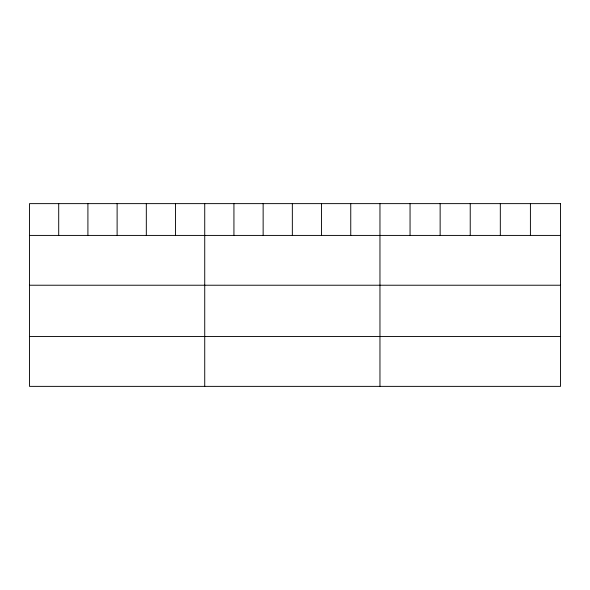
<?xml version="1.0" encoding="UTF-8"?>
<svg xmlns="http://www.w3.org/2000/svg" width="590" height="590" viewBox="0 0 590 590"><rect width="100%" height="100%" fill="white"/><g stroke="black" fill="none" stroke-linecap="round" stroke-linejoin="round"><path stroke-width="0.89" d="M29.5 235.417L560.5 235.417M29.5 285.228L560.5 285.228M29.5 336.551L560.5 336.551M530.41 203.631L530.41 235.417M500.32 203.631L500.32 235.417M470.23 203.631L470.23 235.417M440.14 203.631L440.14 235.417M410.05 203.631L410.05 235.417M379.96 203.631L379.96 386.369M350.755 203.631L350.755 235.417M321.55 203.631L321.55 235.417M292.345 203.631L292.345 235.417M263.14 203.631L263.14 235.417M233.935 203.631L233.935 235.417M204.73 203.631L204.73 386.369M175.525 203.631L175.525 235.417M146.32 203.631L146.32 235.417M117.115 203.631L117.115 235.417M87.91 203.631L87.91 235.417M58.705 203.631L58.705 235.417M560.5 203.631L29.5 203.631L29.5 386.369L560.5 386.369L560.5 203.631"/></g></svg>
